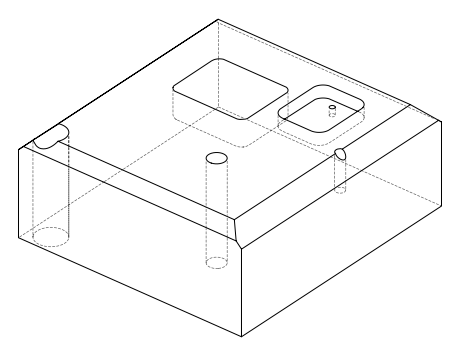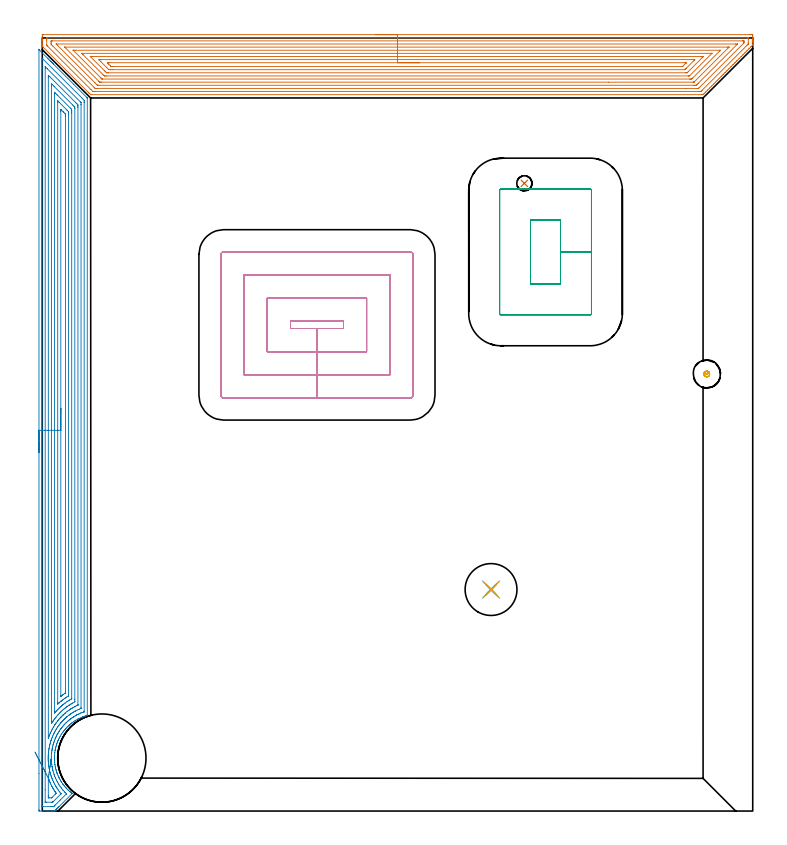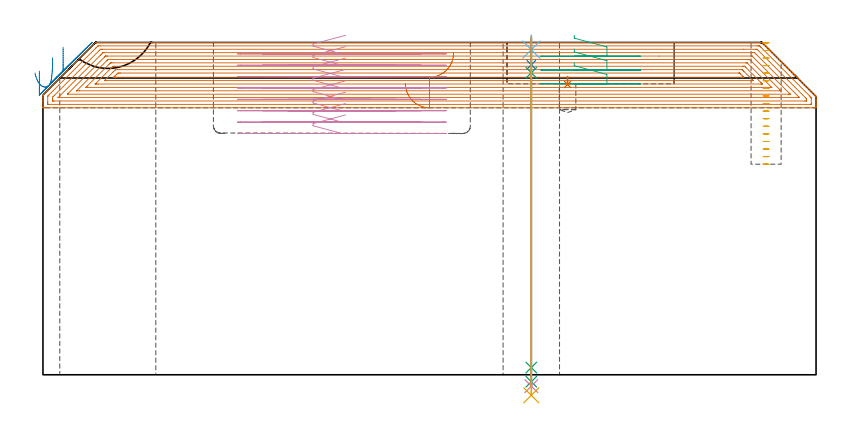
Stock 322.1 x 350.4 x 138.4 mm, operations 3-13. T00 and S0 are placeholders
(PLAN: 15 operations, 10 tool changes, 99.2 min)
(1 AREA_MILL | FG_CHAMFER_SURFACE | UGT0205_001 | 21.65 min | 88130 mm3)
(2 AREA_MILL_1 | FG_CHAMFER_SURFACE_1 | UGT0205_001 | 13.71 min | 33115 mm3)
(3 AREA_MILL_2 | FG_CHAMFER_SURFACE_2 | UGT0205_001 | 24.72 min | 114548 mm3)
(4 AREA_MILL_3 | FG_CHAMFER_SURFACE_3 | UGT0205_001 | 20.57 min | 77548 mm3)
(5 MILL_RECTANGULAR_POCKET | POCKET_RECTANGULAR_STRAIGHT | UGT0201_006 | Follow Part, ap 7, ae 75% | 2.19 min | 98609 mm3)
(6 MILL_RECTANGULAR_POCKET_1 | POCKET_RECTANGULAR_STRAIGHT_1 | UGT0201_095 | Follow Part, ap 5, ae 75% | 13.03 min | 345009 mm3)
(7 MILL_BLIND_HOLE_FROM_SOLID_MATERIAL | STEP1POCKET | NXT0201_010 | Spiral | 0.81 min | 5926 mm3)
(8 SPOT_DRILL | STEP1HOLE | NXT0321_9005460120000 | 0.05 min | 191 mm3)
(9 SPOT_DRILL_1 | STEP1POCKET_1 | NXT0321_9005460120000 | 0.03 min | 7 mm3)
(10 DRILL_BLIND_HOLE_INTO_CENTER | STEP1HOLE | NXT0301_033 | 0.05 min | 187 mm3)
(11 GUN_DRILL_THROUGH_HOLE | STEP1HOLE | UGT0307_002 | 0.62 min | 3643 mm3)
(12 SPADE_DRILL_TO_ENLARGE_THROUGH_HOLE | STEP1HOLE | UGT0306_005 | 0.58 min | 18802 mm3)
(13 DRILL_TO_ENLARGE_THROUGH_HOLE | STEP1HOLE | UGT0301_056 | 0.6 min | 37179 mm3)
(14 INDEXABLE_INSERT_DRILL_THROUGH_HOLE_FROM_SOLID | STEP1HOLE_1 | NXT0302_035 | 0.57 min | 170441 mm3)
(15 DRILL_BLIND_HOLE_INTO_CENTER_1 | STEP1POCKET_1 | NXT0301_040 | 0.06 min | 427 mm3)
(TOOL UGT0205_001 | Chamfer Mill 20 x 3 x 45 deg. | D20 FL50 Z2)
(TOOL UGT0201_006 | End Mill 28 mm | D28 FL25 Z2)
(TOOL UGT0201_095 | End mill 20 mm | D20 R3 FL38 Z4)
(TOOL NXT0201_010 | ENDMILL 10mm [2P460-1000-NA 1630] | D10 FL30 Z6)
(TOOL NXT0321_9005460120000 | NC Spot Drill, 142deg, 12mm, Carbide, Uncoated | D12 PA142 FL30 Z2)
(TOOL NXT0301_033 | Carbide Drill 6.2mm [860.1-0620-031A1-MM 2214] | D6.2 PA140 FL53 Z2)
(TOOL UGT0307_002 | Gun Drill 6 mm | D6 PA130 FL24 Z1)
(TOOL UGT0306_005 | Spade Drill 14.5mm | D14.5 PA132 FL10 Z2)
(TOOL UGT0301_056 | Twist Drill 23.5 mm | D23.5 PA118 FL155 Z2)
(TOOL NXT0302_035 | Index. Insert Drill 40mm [880-D4000L40-05] | D40 PA176 FL200 Z2)
(TOOL NXT0301_040 | Carbide Drill 6.9mm [860.1-0690-035A1-MM 2214] | D6.9 PA140 FL53 Z2)
(OP 3 AREA_MILL_2)
G17 G21 G94 G90
T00 M6
G54
G17 G0 G90 X151. Y351.9 S1061 M3
G43 Z148.4 H0
Z121.2
G94 G1 X151.038 Z120.328 F250.
X151.152 Z119.463
X151.341 Z118.612
X151.603 Z117.78
X151.937 Z116.974
X152.34 Z116.2
X152.809 Z115.464
X153.34 Z114.772
X153.929 Z114.129
X154.572 Z113.54
X155.264 Z113.008
X156. Z112.54
X156.774 Z112.137
X157.58 Z111.803
X158.412 Z111.541
X159.264 Z111.352
X160.128 Z111.238
X161. Z111.2
X320.749
X321.38 Y351.897 Z111.203
X321.993 Y351.891 Z111.205
X321.996 Y351.884 Z111.212
X322. Y351.268 Z111.827
Y350.994 Z112.101
Y350.374 Z112.721
Y349.826 Z113.271
Y349.479 Z113.617
Y348.931 Z114.165
Y348.585 Z114.51
Y347.279 Z115.819
X321.998 Y347.244 Z115.855
X321.995 Y347.206 Z115.891
X321.976 Y347.178 Z115.919
X321.84 Y347.039 Z116.06
X321.351 Y346.551 Z116.549
X321.151 Y346.349 Z116.747
X320.454 Y345.654 Z117.446
X320.257 Y345.455 Z117.642
X319.557 Y344.757 Z118.343
X319.362 Y344.56 Z118.536
X318.66 Y343.86 Z119.24
X318.468 Y343.666 Z119.43
X317.763 Y342.963 Z120.137
X317.573 Y342.772 Z120.325
X316.866 Y342.066 Z121.034
X316.679 Y341.877 Z121.219
X315.969 Y341.169 Z121.931
X315.785 Y340.983 Z122.113
X315.072 Y340.272 Z122.828
X314.89 Y340.089 Z123.008
X314.828 Y340.027 Z123.071
X314.175 Y339.375 Z123.725
X313.996 Y339.194 Z123.902
X313.934 Y339.133 Z123.964
X313.278 Y338.478 Z124.622
X313.102 Y338.3 Z124.797
X313.041 Y338.24 Z124.858
X312.381 Y337.581 Z125.519
X312.207 Y337.406 Z125.691
X312.147 Y337.346 Z125.751
X311.484 Y336.684 Z126.416
X311.313 Y336.511 Z126.585
X311.254 Y336.453 Z126.645
X310.587 Y335.787 Z127.312
X310.419 Y335.617 Z127.48
X310.36 Y335.559 Z127.538
X309.691 Y334.89 Z128.209
X309.524 Y334.723 Z128.374
X309.467 Y334.666 Z128.432
X308.794 Y333.994 Z129.106
X308.63 Y333.828 Z129.268
X308.574 Y333.773 Z129.325
X307.897 Y333.097 Z130.003
X307.735 Y332.934 Z130.163
X307.68 Y332.879 Z130.219
X307. Y332.2 Z130.9
X306.841 Y332.04 Z131.057
X306.787 Y331.986 Z131.112
X306.103 Y331.303 Z131.797
X305.947 Y331.145 Z131.952
X305.893 Y331.092 Z132.006
X305.206 Y330.406 Z132.694
X305.052 Y330.251 Z132.846
X305. Y330.199 Z132.899
X304.309 Y329.509 Z133.591
X304.158 Y329.357 Z133.74
X304.106 Y329.305 Z133.793
X303.412 Y328.612 Z134.488
X303.264 Y328.462 Z134.635
X303.213 Y328.412 Z134.686
X302.515 Y327.715 Z135.385
X302.369 Y327.568 Z135.529
X302.319 Y327.518 Z135.58
X301.618 Y326.818 Z136.282
X301.475 Y326.674 Z136.423
X301.426 Y326.625 Z136.473
X300.721 Y325.921 Z137.179
X300.581 Y325.779 Z137.318
X300.532 Y325.731 Z137.367
X299.937 Y325.136 Z137.963
X299.55 Y324.752 Z138.347
X299.501 Y324.707 Z138.392
X299.043 Y324.7 Z138.4
X22.063
X21.905 Y324.704 Z138.39
X21.811 Y324.788 Z138.31
X21.17 Y325.429 Z137.669
X0.322 Y346.277 Z116.821
X0.249 Y346.349 Z116.747
X0.037 Y346.564 Z116.536
X0.024 Y346.577 Z116.523
X0.001 Y346.61 Z116.488
X0. Y346.796 Z116.302
Y346.869 Z116.23
Y347.691 Z115.404
Y348.932 Z114.165
Y349.479 Z113.615
X0.001 Y351.268 Z111.828
X0.004 Y351.884 Z111.212
X0.007 Y351.891 Z111.205
X0.62 Y351.9 Z111.2
X161.
Y350.486 Z112.614
X319.593
X319.705 Y350.485 Z112.615
X319.929 Y350.481 Z112.619
X319.985 Y350.479 Z112.621
X319.99 Y350.466 Z112.634
X319.995 Y350.432 Z112.668
X319.998 Y350.374 Z112.726
X320. Y349.967 Z113.133
X319.998 Y348.18 Z114.92
X319.99 Y347.691 Z115.409
X319.982 Y347.643 Z115.457
X319.947 Y347.603 Z115.497
X319.89 Y347.542 Z115.558
X319.37 Y347.02 Z116.08
X299.043 Y326.693 Z136.407
X298.809 Y326.46 Z136.64
X298.57 Y326.226 Z136.874
X298.484 Y326.146 Z136.954
X298.444 Y326.121 Z136.979
X298.373 Y326.118 Z136.982
X298.26 Y326.115 Z136.985
X298.15
X297.368 Y326.114 Z136.986
X23.851 Y326.115 Z136.985
X23.064 Y326.119 Z136.981
X22.957 Y326.121 Z136.979
X22.835 Y326.226 Z136.874
X22.064 Y326.987 Z136.113
X21.929 Y327.121 Z135.979
X2.407 Y346.643 Z116.457
X2.256 Y346.796 Z116.304
X2.105 Y346.953 Z116.147
X2.01 Y347.053 Z116.047
X2.006 Y347.102 Z115.998
X2.002 Y347.202 Z115.898
X2. Y349.479 Z113.621
X2.001 Y349.885 Z113.215
X2.008 Y350.374 Z112.726
X2.01 Y350.469 Z112.631
X2.184 Y350.479 Z112.621
X2.297 Y350.484 Z112.616
X2.407 Y350.485 Z112.615
X161. Y350.486 Z112.614
Y349.072 Z114.028
X317.32 Y349.071 Z114.029
X317.806 Y349.069 Z114.031
X317.967 Y349.066 Z114.034
X317.987 Y349.065 Z114.035
X317.991 Y349.011 Z114.089
X317.996 Y348.908 Z114.192
X317.999 Y348.779 Z114.321
Y348.585 Z114.515
X317.998 Y348.393 Z114.707
X317.99 Y348.198 Z114.902
X317.982 Y348.093 Z115.007
X317.936 Y348.044 Z115.056
X317.806 Y347.906 Z115.194
X297.916 Y328.015 Z135.085
X297.584 Y327.687 Z135.413
X297.47 Y327.578 Z135.522
X297.431 Y327.542 Z135.558
X297.376 Y327.536 Z135.564
X297.256 Y327.533 Z135.567
X296.848 Y327.53 Z135.57
X291.725 Y327.528 Z135.572
X24.744 Y327.529 Z135.571
X24.335 Y327.53 Z135.57
X24.094 Y327.533 Z135.567
X23.977 Y327.536 Z135.564
X23.851 Y327.654 Z135.446
X23.485 Y328.015 Z135.085
X4.704 Y346.796 Z116.304
X4.194 Y347.31 Z115.79
X4.011 Y347.5 Z115.6
X4.006 Y347.691 Z115.409
X4.002 Y347.883 Z115.217
X4.001 Y348.585 Z114.515
X4.002 Y348.777 Z114.323
X4.01 Y348.973 Z114.127
X4.021 Y349.065 Z114.035
X4.073 Y349.067 Z114.033
X4.194 Y349.069 Z114.031
X4.602 Y349.071 Z114.029
X161. Y349.072 Z114.028
Y347.657 Z115.443
X314.266
X315.037 Y347.651 Z115.449
X315.09 Y347.65 Z115.45
X315.065 Y347.621 Z115.479
X315.004 Y347.556 Z115.544
X314.911 Y347.461 Z115.639
X314.798 Y347.346 Z115.754
X297.256 Y329.805 Z133.295
X296.803 Y329.363 Z133.737
X296.363 Y328.95 Z134.15
X296.324 Y328.948 Z134.152
X295.469 Y328.943 Z134.157
X295.436
X25.604
X25.174 Y328.945 Z134.155
X25.067 Y328.947 Z134.153
X25.018 Y328.95 Z134.15
X24.951 Y329.009 Z134.091
X24.744 Y329.208 Z133.892
X24.145 Y329.804 Z133.296
X23.851 Y330.098 Z133.002
X6.874 Y347.075 Z116.025
X6.421 Y347.535 Z115.565
X6.318 Y347.643 Z115.457
X6.312 Y347.652 Z115.448
X6.324 Y347.653 Z115.447
X6.373 Y347.655 Z115.445
X6.473 Y347.657 Z115.443
X161.
Y346.243 Z116.857
X310.658
X311.212 Y346.242 Z116.858
X311.223 Y346.24 Z116.86
X311.228 Y346.238 Z116.862
X311.223 Y346.231 Z116.869
X310.903 Y345.902 Z117.198
X295.469 Y330.469 Z132.631
X295.39 Y330.396 Z132.704
X295.359 Y330.369 Z132.731
X295.329 Y330.364 Z132.736
X295.193 Y330.361 Z132.739
X294.916 Y330.358 Z132.742
X256.658 Y330.357 Z132.743
X26.872
X26.531 Y330.358 Z132.742
X26.19 Y330.361 Z132.739
X26.094 Y330.364 Z132.736
X26.043 Y330.367 Z132.733
X26.018 Y330.39 Z132.71
X25.911 Y330.492 Z132.608
X25.7 Y330.698 Z132.402
X25.637 Y330.761 Z132.339
X10.448 Y345.95 Z117.15
X10.283 Y346.12 Z116.98
X10.202 Y346.206 Z116.894
X10.174 Y346.237 Z116.863
X10.19 Y346.239 Z116.861
X10.261 Y346.241 Z116.859
X10.448 Y346.242 Z116.858
X161. Y346.243 Z116.857
Y344.829 Z118.271
X306.893 Y344.828 Z118.272
X307.084 Y344.827 Z118.273
X307.268 Y344.823 Z118.277
X307.359 Y344.819 Z118.281
X307.318 Y344.774 Z118.326
X307.174 Y344.623 Z118.477
X307.084 Y344.532 Z118.568
X306.875 Y344.323 Z118.777
X294.807 Y332.255 Z130.845
X294.576 Y332.026 Z131.074
X294.355 Y331.814 Z131.286
X294.303 Y331.778 Z131.322
X294.218 Y331.776 Z131.324
X294.04 Y331.773 Z131.327
X293.682 Y331.771 Z131.329
X293.504
X27.246
X27.157 Y331.773 Z131.327
X27.113 Y331.775 Z131.325
X27.095 Y331.778 Z131.322
X27.047 Y331.812 Z131.288
X26.703 Y332.148 Z130.952
X26.531 Y332.317 Z130.783
X14.022 Y344.826 Z118.274
Y344.827 Z118.273
X15.094 Y344.829 Z118.271
X161.
Y343.415 Z119.685
X303.315 Y343.414 Z119.686
X303.375
X303.51 Y343.411 Z119.689
Y343.408 Z119.692
X293.483 Y333.381 Z129.719
X293.34 Y333.245 Z129.855
X293.289 Y333.198 Z129.902
X293.179 Y333.192 Z129.908
X292.982 Y333.187 Z129.913
X292.789 Y333.186 Z129.914
X29.211 Y333.185 Z129.915
X28.512 Y333.186 Z129.914
X28.318 Y333.189 Z129.911
X28.127 Y333.192 Z129.908
X27.928 Y333.381 Z129.719
X27.424 Y333.874 Z129.226
X18.49 Y342.808 Z120.292
X18.081 Y343.219 Z119.881
X17.946 Y343.359 Z119.741
X17.907 Y343.401 Z119.699
X17.969 Y343.408 Z119.692
X18.098 Y343.412 Z119.688
X18.295 Y343.414 Z119.686
X161. Y343.415 Z119.685
Y342.001 Z121.099
X299.043 Y342. Z121.1
X299.368 Y341.999 Z121.101
X299.529 Y341.996 Z121.104
X299.628 Y341.994 Z121.106
X299.562 Y341.918 Z121.182
X299.508 Y341.859 Z121.241
X299.084 Y341.43 Z121.67
X292.789 Y335.135 Z127.965
X292.357 Y334.708 Z128.392
X292.287 Y334.643 Z128.457
X292.246 Y334.607 Z128.493
X292.18 Y334.605 Z128.495
X291.895 Y334.602 Z128.498
X291.571 Y334.6 Z128.5
X30.105
X29.779 Y334.602 Z128.498
X29.211 Y334.607 Z128.493
X29.138 Y334.621 Z128.479
X29.058 Y334.696 Z128.404
X28.897 Y334.854 Z128.246
X28.577 Y335.17 Z127.93
X28.318 Y335.429 Z127.671
X21.892 Y341.856 Z121.244
X21.808 Y341.944 Z121.156
X21.77 Y341.988 Z121.112
X21.766 Y341.995 Z121.105
X21.771 Y341.996 Z121.104
X22.064 Y341.999 Z121.101
X22.388 Y342. Z121.1
X22.957 Y342.001 Z121.099
X161.
Y340.586 Z122.514
X295.469
X295.519 Y340.585 Z122.515
X295.62 Y340.582 Z122.518
X295.767 Y340.575 Z122.525
X295.733 Y340.536 Z122.564
X295.603 Y340.402 Z122.698
X295.469 Y340.265 Z122.835
X291.895 Y336.691 Z126.409
X291.579 Y336.38 Z126.72
X291.256 Y336.064 Z127.036
X291.199 Y336.021 Z127.079
X291.102 Y336.016 Z127.084
X291.051 Y336.014 Z127.086
X31.942
X31.047 Y336.016 Z127.084
X30.998 Y336.017 Z127.083
X30.144 Y336.064 Z127.036
X30.105 Y336.097 Z127.003
X29.238 Y336.959 Z126.141
X26.554 Y339.642 Z123.458
X25.662 Y340.536 Z122.564
X25.637 Y340.563 Z122.537
X25.636 Y340.581 Z122.519
X26.531 Y340.586 Z122.514
X161.
Y339.172 Z123.928
X291.002
X291.472 Y339.17 Z123.93
X291.865 Y339.166 Z123.934
X291.895 Y339.165 Z123.935
X291.896 Y339.152 Z123.948
X291.895 Y339.144 Z123.956
X291.698 Y338.944 Z124.156
X291.502 Y338.747 Z124.353
X290.607 Y337.853 Z125.247
X290.357 Y337.603 Z125.497
X290.273 Y337.521 Z125.579
X290.203 Y337.456 Z125.644
X290.181 Y337.439 Z125.661
X290.159 Y337.435 Z125.665
X290.108 Y337.432 Z125.668
X289.639 Y337.429 Z125.671
X32.316
X31.892 Y337.431 Z125.669
X31.416 Y337.435 Z125.665
X31.209 Y337.449 Z125.651
X30.998 Y337.65 Z125.45
X30.794 Y337.853 Z125.247
X30.105 Y338.541 Z124.559
X29.9 Y338.747 Z124.353
X29.696 Y338.956 Z124.144
X29.562 Y339.096 Z124.004
X29.504 Y339.166 Z123.934
X29.54 Y339.168 Z123.932
X29.682 Y339.17 Z123.93
X30.105 Y339.172 Z123.928
X30.574
X161.
X161.872 Z123.966
X162.737 Z124.08
X163.588 Z124.269
X164.42 Z124.531
X165.226 Z124.865
X166. Z125.268
X166.736 Z125.736
X167.428 Z126.267
X168.071 Z126.857
X168.66 Z127.5
X169.192 Z128.192
X169.66 Z128.928
X170.063 Z129.702
X170.397 Z130.508
X170.659 Z131.34
X170.848 Z132.191
X170.962 Z133.056
X171. Z133.928
G0 Z148.4
M5
M2
(OP 4 AREA_MILL_3)
G17 G21 G94 G90
T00 M6
G54
G17 G0 G90 X-1.5 Y162.55 S1061 M3
G43 Z148.4 H0
Z126.5
G94 G1 Y162.588 Z125.628 F250.
Y162.702 Z124.763
Y162.891 Z123.912
Y163.153 Z123.08
Y163.487 Z122.274
Y163.89 Z121.5
Y164.358 Z120.764
Y164.89 Z120.072
Y165.479 Z119.429
Y166.122 Z118.84
Y166.814 Z118.308
Y167.55 Z117.84
Y168.324 Z117.437
Y169.13 Z117.103
Y169.962 Z116.841
Y170.814 Z116.652
Y171.678 Z116.538
Y172.55 Z116.5
X-1.499 Y345.08 Z116.499
X-1.495 Y345.083 Z116.504
X-1.482 Y345.08 Z116.516
X-1.425 Y345.026 Z116.573
X-1.373 Y344.973 Z116.626
X2.513 Y341.087 Z120.513
X2.862 Y340.74 Z120.858
X3.35 Y340.25 Z121.35
X3.582 Y340.019 Z121.58
X3.74 Y339.862 Z121.735
X3.893 Y339.708 Z121.891
X4.029 Y339.572 Z122.027
X4.179 Y339.423 Z122.175
X4.325 Y339.276 Z122.323
X4.476 Y339.126 Z122.473
X4.619 Y338.983 Z122.614
X4.757 Y338.844 Z122.755
X4.922 Y338.679 Z122.92
X5.058 Y338.544 Z123.054
X5.189 Y338.412 Z123.187
X14.281 Y329.319 Z132.28
X20.106 Y323.495 Z138.104
X20.288 Y323.311 Z138.286
X20.404 Y323.188 Z138.395
X20.4 Y323.052 Z138.4
Y43.484
X20.404 Y43.352 Z138.395
X20.399 Y43.347 Z138.39
X20.377 Y43.332 Z138.368
X20.212 Y43.282 Z138.207
X19.991 Y43.215 Z137.984
X19.61 Y43.1 Z137.609
X19.421 Y43.043 Z137.421
X19.113 Y42.938 Z137.11
X18.53 Y42.741 Z136.529
X18.321 Y42.665 Z136.321
X18.153 Y42.594 Z136.152
X17.795 Y42.444 Z135.791
X17.638 Y42.379 Z135.637
X16.748 Y41.975 Z134.744
X16.477 Y41.843 Z134.473
X16.331 Y41.772 Z134.329
X16.279 Y41.744 Z134.279
X16.2 Y41.701 Z134.2
X16.038 Y41.612 Z134.034
X15.929 Y41.553 Z133.928
X15.855 Y41.513 Z133.853
X14.963 Y40.995 Z132.962
X14.774 Y40.879 Z132.773
X14.071 Y40.403 Z132.071
X13.487 Y39.987 Z131.487
X13.337 Y39.87 Z131.337
X13.179 Y39.748 Z131.179
X12.839 Y39.468 Z130.837
X12.382 Y39.094 Z130.381
X12.342 Y39.059 Z130.342
X12.288 Y39.012 Z130.287
X12.085 Y38.822 Z130.083
X11.748 Y38.507 Z129.747
X11.5 Y38.273 Z129.495
X11.398 Y38.178 Z129.394
X10.886 Y37.639 Z128.885
X10.621 Y37.358 Z128.618
X10.575 Y37.309 Z128.572
X10.506 Y37.231 Z128.503
X10.328 Y37.02 Z128.328
X9.826 Y36.416 Z127.825
X9.612 Y36.143 Z127.612
X9.382 Y35.826 Z127.381
X9.161 Y35.523 Z127.16
X8.722 Y34.878 Z126.72
X8.565 Y34.631 Z126.563
X8.037 Y33.738 Z126.036
X7.83 Y33.359 Z125.828
X7.57 Y32.845 Z125.57
X7.329 Y32.323 Z125.325
X7.156 Y31.953 Z125.154
X7.152 Y31.945 Z125.151
X6.938 Y31.44 Z124.937
X6.795 Y31.06 Z124.792
X6.615 Y30.537 Z124.609
X6.551 Y30.357 Z124.549
X6.522 Y30.274 Z124.52
X6.486 Y30.167 Z124.481
X6.464 Y30.09 Z124.457
X6.376 Y29.795 Z124.369
X6.331 Y29.643 Z124.324
X6.219 Y29.275 Z124.216
X6.047 Y28.628 Z124.044
X5.991 Y28.382 Z123.988
X5.929 Y28.066 Z123.928
X5.893 Y27.857 Z123.883
X5.827 Y27.525 Z123.822
X5.82 Y27.489 Z123.815
X5.68 Y26.596 Z123.678
X5.586 Y25.704 Z123.577
X5.527 Y24.811 Z123.516
X5.524 Y24.731 Z123.512
X5.509 Y24.365 Z123.504
Y24.326 Z123.503
X5.507 Y23.949 Z123.496
X5.506 Y23.88 Z123.5
X5.507 Y23.848 Z123.501
X5.506 Y23.845
X5.507 Y23.838 Z123.5
X5.509 Y23.65 Z123.506
X5.512 Y23.472 Z123.508
X5.533 Y23.026 Z123.525
X5.54 Y22.945 Z123.53
X5.594 Y22.158 Z123.592
X5.596 Y22.133 Z123.594
X5.606 Y22.051 Z123.603
X5.702 Y21.24 Z123.701
X5.713 Y21.173 Z123.712
X5.847 Y20.348 Z123.844
X5.936 Y19.903 Z123.935
X5.955 Y19.819 Z123.95
X5.982 Y19.68 Z123.98
X6.028 Y19.455 Z124.025
X6.048 Y19.372 Z124.043
X6.222 Y18.719 Z124.221
X6.264 Y18.562 Z124.263
X6.54 Y17.67 Z124.538
X6.654 Y17.346 Z124.653
X6.728 Y17.139 Z124.724
X6.781 Y16.985 Z124.781
X6.815 Y16.889 Z124.814
X6.855 Y16.777 Z124.852
X6.889 Y16.692 Z124.884
X6.939 Y16.56 Z124.936
X7.23 Y15.884 Z125.229
X7.481 Y15.353 Z125.477
X7.649 Y14.992 Z125.649
X7.692 Y14.908 Z125.692
X7.83 Y14.641 Z125.828
X8.129 Y14.099 Z126.127
X8.317 Y13.783 Z126.312
X8.394 Y13.651 Z126.389
X8.665 Y13.206 Z126.665
X8.721 Y13.121 Z126.721
X9.277 Y12.314 Z127.274
X9.342 Y12.227 Z127.337
X9.45 Y12.081 Z127.445
X9.614 Y11.858 Z127.611
X9.956 Y11.421 Z127.955
X10.228 Y11.093 Z128.227
X10.504 Y10.769 Z128.504
X10.722 Y10.528 Z128.722
X10.805 Y10.44 Z128.804
X11.057 Y10.173 Z129.056
X11.396 Y9.823 Z129.395
X11.588 Y9.635 Z129.587
X11.936 Y9.309 Z129.935
X12.288 Y8.989 Z130.287
X12.574 Y8.743 Z130.571
X12.68 Y8.654 Z130.68
X12.875 Y8.493 Z130.874
X13.007 Y8.387 Z131.007
X13.18 Y8.249 Z131.179
X13.548 Y7.964 Z131.548
X13.546 Y7.96 Z131.546
X13.511 Y7.913 Z131.511
X13.45 Y7.85 Z131.45
X7.693 Y2.091 Z125.689
X7.556 Y1.955 Z125.554
X7.394 Y1.793 Z125.391
X7.254 Y1.652 Z125.25
X7.11 Y1.509 Z125.107
X6.961 Y1.36 Z124.959
X6.815 Y1.213 Z124.81
X6.663 Y1.062 Z124.661
X6.529 Y0.928 Z124.527
X6.376 Y0.773 Z124.371
X6.216 Y0.615 Z124.214
X6.097 Y0.496 Z124.095
X5.936 Y0.334 Z123.931
X5.769 Y0.169 Z123.767
X5.608 Y0.01 Z123.606
X5.551 Y0. Z123.55
X4.844 Z122.843
X4.179 Z122.175
X2.969 Z120.966
X2.423 Z120.417
X-1.087 Z116.91
X-1.492 Y0.01 Z116.505
X-1.496 Y0.204 Z116.502
X-1.499 Y0.615 Z116.501
X-1.5 Y17.111 Z116.5
Y172.55
X-0.086 Z117.914
X-0.085 Y340.783 Z117.915
X-0.084 Y340.912 Z117.916
X-0.081 Y341.162 Z117.919
X-0.079 Y341.209 Z117.921
X-0.05 Y341.188 Z117.95
X-0.004 Y341.146 Z117.996
X0.237 Y340.912 Z118.237
X18.101 Y323.049 Z136.101
X18.234 Y322.914 Z136.234
X18.979 Y322.155 Z136.979
X18.985 Y321.392 Z136.985
Y321.262
Y45.274
X18.984 Y45.083 Z136.984
X18.981 Y44.988 Z136.981
X18.979 Y44.969 Z136.979
X18.967 Y44.955 Z136.967
X18.913 Y44.934 Z136.913
X18.659 Y44.842 Z136.659
X18.234 Y44.691 Z136.234
X18.011 Y44.608 Z136.011
X17.437 Y44.381 Z135.437
X17.379 Y44.357 Z135.379
X17.356 Y44.346 Z135.356
X16.77 Y44.083 Z134.77
X16.477 Y43.947 Z134.477
X16.17 Y43.8 Z134.17
X15.599 Y43.516 Z133.599
X15.58 Y43.507 Z133.58
X15.545 Y43.487 Z133.545
X15.018 Y43.185 Z133.018
X14.721 Y43.012 Z132.721
X14.462 Y42.857 Z132.462
X14.034 Y42.594 Z132.034
X13.918 Y42.517 Z131.918
X13.842 Y42.465 Z131.842
X13.396 Y42.155 Z131.396
X12.964 Y41.851 Z130.964
X12.877 Y41.789 Z130.877
X12.76 Y41.701 Z130.76
X12.382 Y41.4 Z130.382
X12.085 Y41.161 Z130.085
X11.893 Y41.003 Z129.893
X11.659 Y40.808 Z129.659
X11.419 Y40.592 Z129.419
X11.207 Y40.397 Z129.207
X10.96 Y40.166 Z128.96
X10.694 Y39.915 Z128.694
X10.51 Y39.73 Z128.51
X10.328 Y39.544 Z128.328
X10.076 Y39.278 Z128.076
X9.835 Y39.022 Z127.835
X9.652 Y38.816 Z127.652
X9.45 Y38.584 Z127.45
X9.243 Y38.339 Z127.243
X9.07 Y38.128 Z127.07
X8.847 Y37.848 Z126.847
X8.572 Y37.495 Z126.572
X8.461 Y37.347 Z126.461
X8.38 Y37.235 Z126.38
X8.094 Y36.828 Z126.094
X7.755 Y36.342 Z125.755
X7.739 Y36.319 Z125.739
X7.693 Y36.247 Z125.693
X7.392 Y35.755 Z125.392
X7.207 Y35.449 Z125.207
X7.061 Y35.198 Z125.061
X6.815 Y34.77 Z124.815
X6.739 Y34.632 Z124.739
X6.699 Y34.556 Z124.699
X6.444 Y34.04 Z124.444
X6.261 Y33.663 Z124.261
X6.156 Y33.439 Z124.156
X5.936 Y32.962 Z123.936
X5.878 Y32.828 Z123.878
X5.854 Y32.769 Z123.854
X5.626 Y32.192 Z123.626
X5.509 Y31.876 Z123.509
X5.389 Y31.54 Z123.389
X5.195 Y30.983 Z123.195
X5.175 Y30.923 Z123.175
X5.161 Y30.878 Z123.161
X5.058 Y30.533 Z123.058
X4.958 Y30.192 Z122.958
X4.929 Y30.09 Z122.929
X4.771 Y29.489 Z122.771
X4.697 Y29.197 Z122.697
X4.605 Y28.764 Z122.605
X4.51 Y28.304 Z122.51
X4.481 Y28.15 Z122.481
X4.458 Y28.02 Z122.458
X4.361 Y27.41 Z122.361
X4.337 Y27.25 Z122.337
X4.24 Y26.517 Z122.24
X4.234 Y26.462 Z122.234
X4.179 Y25.964 Z122.179
X4.157 Y25.647 Z122.157
X4.156 Y25.624 Z122.156
X4.108 Y24.804 Z122.108
X4.105 Y24.731 Z122.105
X4.091 Y23.927 Z122.091
X4.092 Y23.838 Z122.092
X4.115 Y23.01 Z122.115
X4.118 Y22.945 Z122.118
X4.179 Y22.043 Z122.179
X4.268 Y21.248 Z122.268
X4.278 Y21.158 Z122.278
X4.294 Y21.042 Z122.294
X4.412 Y20.265 Z122.412
X4.433 Y20.136 Z122.433
X4.54 Y19.555 Z122.54
X4.576 Y19.372 Z122.576
X4.684 Y18.859 Z122.684
X4.778 Y18.479 Z122.778
X4.838 Y18.255 Z122.838
X5.025 Y17.586 Z123.025
X5.058 Y17.473 Z123.058
X5.311 Y16.692 Z123.311
X5.445 Y16.299 Z123.445
X5.628 Y15.799 Z123.628
X5.936 Y15.044 Z123.936
X5.977 Y14.948 Z123.977
X5.995 Y14.906 Z123.995
X6.044 Y14.797 Z124.044
X6.419 Y14.013 Z124.419
X6.815 Y13.232 Z124.815
X6.862 Y13.144 Z124.862
X6.875 Y13.12 Z124.875
X6.953 Y12.979 Z124.953
X7.402 Y12.227 Z125.402
X7.693 Y11.761 Z125.693
X7.986 Y11.333 Z125.986
X8.603 Y10.456 Z126.603
X8.615 Y10.44 Z126.615
X8.773 Y10.235 Z126.773
X9.336 Y9.547 Z127.336
X9.45 Y9.415 Z127.45
X10.139 Y8.654 Z128.139
X10.328 Y8.455 Z128.328
X10.932 Y7.846 Z128.932
X10.953 Y7.822 Z128.953
X10.955 Y7.817 Z128.955
X10.95 Y7.808 Z128.95
X10.909 Y7.761 Z128.909
X8.132 Y4.982 Z126.132
X5.936 Y2.786 Z123.936
X5.552 Y2.402 Z123.552
X5.301 Y2.154 Z123.301
X5.219 Y2.075 Z123.219
X5.153 Y2.015 Z123.153
X5.058 Y2.01 Z123.058
X4.573 Y2.002 Z122.573
X4.179 Y2.001 Z122.179
X3.696 Y2. Z121.696
X0.182 Z118.182
X-0.008 Y2.001 Z117.992
X-0.04 Y2.002 Z117.96
X-0.072 Y2.006 Z117.928
X-0.079 Y2.01 Z117.921
X-0.082 Y2.016 Z117.918
X-0.084 Y2.043 Z117.916
X-0.086 Y2.273 Z117.914
Y2.402
Y172.55
X1.328 Z119.328
X1.329 Y336.665 Z119.329
X1.333 Y337.339 Z119.333
X1.334 Y337.346 Z119.334
X1.354 Y337.339 Z119.354
X1.544 Y337.154 Z119.544
X2.255 Y336.446 Z120.255
X17.356 Y321.345 Z135.356
X17.437 Y321.262 Z135.437
X17.519 Y321.172 Z135.519
X17.565 Y321.12 Z135.565
X17.567 Y321.097 Z135.567
X17.569 Y321.045 Z135.569
X17.571 Y320.369 Z135.571
Y320.15
Y46.841
X17.569 Y46.622 Z135.569
X17.567 Y46.559 Z135.567
X17.564 Y46.527 Z135.564
X17.555 Y46.521 Z135.555
X17.496 Y46.492 Z135.496
X16.735 Y46.167 Z134.735
X16.275 Y45.961 Z134.275
X15.599 Y45.634 Z133.599
X15.361 Y45.516 Z133.361
X14.896 Y45.274 Z132.896
X14.783 Y45.21 Z132.783
X14.721 Y45.174 Z132.721
X14.224 Y44.885 Z132.224
X13.842 Y44.658 Z131.842
X13.672 Y44.554 Z131.672
X13.398 Y44.381 Z131.398
X13.137 Y44.204 Z131.137
X12.964 Y44.084 Z130.964
X12.617 Y43.84 Z130.617
X12.121 Y43.487 Z130.121
X12.1 Y43.472 Z130.1
X11.207 Y42.753 Z129.207
X11.12 Y42.682 Z129.12
X11.016 Y42.594 Z129.016
X10.651 Y42.267 Z128.651
X10.328 Y41.973 Z128.328
X10.189 Y41.843 Z128.189
X10.038 Y41.701 Z128.038
X9.74 Y41.406 Z127.74
X9.45 Y41.109 Z127.45
X9.163 Y40.808 Z127.163
X8.878 Y40.496 Z126.878
X8.572 Y40.152 Z126.572
X8.463 Y40.025 Z126.463
X8.371 Y39.915 Z126.371
X8.065 Y39.537 Z126.065
X7.693 Y39.075 Z125.693
X7.522 Y38.848 Z125.522
X7.011 Y38.128 Z125.011
X6.93 Y38.011 Z124.93
X6.815 Y37.84 Z124.815
X6.579 Y37.475 Z124.579
X6.427 Y37.235 Z124.427
X6.24 Y36.927 Z124.24
X5.936 Y36.418 Z123.936
X5.909 Y36.37 Z123.909
X5.893 Y36.342 Z123.893
X5.595 Y35.796 Z123.595
X5.415 Y35.449 Z123.415
X5.295 Y35.208 Z123.295
X5.058 Y34.721 Z123.058
X5.006 Y34.609 Z123.006
X4.981 Y34.556 Z122.981
X4.731 Y33.995 Z122.731
X4.591 Y33.663 Z122.591
X4.471 Y33.366 Z122.471
X4.238 Y32.769 Z122.238
X4.222 Y32.726 Z122.222
X4.179 Y32.606 Z122.179
X3.995 Y32.064 Z121.995
X3.934 Y31.876 Z121.934
X3.783 Y31.387 Z121.783
X3.662 Y30.983 Z121.662
X3.582 Y30.698 Z121.582
X3.416 Y30.09 Z121.416
X3.393 Y29.997 Z121.393
X3.301 Y29.609 Z121.301
X3.23 Y29.269 Z121.23
X3.216 Y29.197 Z121.216
X3.091 Y28.518 Z121.091
X3.054 Y28.304 Z121.054
X2.969 Y27.748 Z120.969
X2.921 Y27.41 Z120.921
X2.865 Y26.961 Z120.865
X2.815 Y26.517 Z120.815
X2.779 Y26.155 Z120.779
X2.741 Y25.624 Z120.741
X2.722 Y25.319 Z120.722
X2.695 Y24.731 Z120.695
X2.688 Y24.461 Z120.688
X2.681 Y23.838 Z120.681
X2.686 Y23.57 Z120.686
X2.706 Y22.945 Z120.706
X2.722 Y22.64 Z120.722
X2.764 Y22.051 Z120.764
X2.796 Y21.672 Z120.796
X2.851 Y21.158 Z120.851
X2.909 Y20.663 Z120.909
X2.968 Y20.265 Z120.968
X3.07 Y19.607 Z121.07
X3.112 Y19.372 Z121.112
X3.278 Y18.503 Z121.278
X3.282 Y18.479 Z121.282
X3.301 Y18.389 Z121.301
X3.507 Y17.586 Z121.507
X3.584 Y17.298 Z121.584
X3.762 Y16.692 Z121.762
X3.972 Y16.01 Z121.972
X4.043 Y15.799 Z122.043
X4.179 Y15.403 Z122.179
X4.363 Y14.906 Z122.363
X4.481 Y14.599 Z122.481
X4.732 Y14.013 Z122.732
X5.058 Y13.281 Z123.058
X5.109 Y13.171 Z123.109
X5.133 Y13.12 Z123.133
X5.204 Y12.972 Z123.204
X5.59 Y12.227 Z123.59
X5.936 Y11.589 Z123.936
X6.082 Y11.333 Z124.082
X6.295 Y10.969 Z124.295
X6.632 Y10.44 Z124.632
X6.815 Y10.166 Z124.815
X7.25 Y9.547 Z125.25
X7.693 Y8.935 Z125.693
X7.907 Y8.654 Z125.907
X8.54 Y7.863 Z126.54
X8.537 Y7.848 Z126.537
X8.514 Y7.82 Z126.514
X8.46 Y7.761 Z126.46
X4.974 Y4.274 Z122.974
X4.887 Y4.188 Z122.887
X4.742 Y4.053 Z122.742
X4.671 Y4.01 Z122.671
X4.549 Y4.006 Z122.549
X4.364 Y4.001 Z122.364
X1.729 Y4. Z119.729
X1.544 Y4.002 Z119.544
X1.36 Y4.008 Z119.36
X1.339 Y4.01 Z119.339
X1.335 Y4.021 Z119.335
X1.332 Y4.057 Z119.332
X1.329 Y4.115 Z119.329
X1.328 Y9.662 Z119.328
Y172.55
X2.743 Z120.743
Y332.547
X2.745 Y332.873 Z120.745
X2.75 Y333.434 Z120.75
X3.301 Y332.943 Z121.301
X3.376 Y332.873 Z121.376
X4.179 Y332.072 Z122.179
X14.989 Y321.262 Z132.989
X15.599 Y320.651 Z133.599
X15.876 Y320.369 Z133.876
X16.15 Y320.08 Z134.15
X16.154 Y319.805 Z134.154
X16.156 Y319.476 Z134.156
X16.157 Y318.908 Z134.157
Y48.279
X16.155 Y48.116 Z134.155
X16.152 Y48.036 Z134.152
X16.151 Y48.021 Z134.151
X16.132 Y48.006 Z134.132
X16.035 Y47.953 Z134.035
X15.736 Y47.814 Z133.736
X15.599 Y47.749 Z133.599
X15.141 Y47.526 Z133.141
X14.721 Y47.314 Z132.721
X14.556 Y47.228 Z132.556
X14.247 Y47.06 Z132.247
X13.988 Y46.912 Z131.988
X13.842 Y46.827 Z131.842
X13.433 Y46.583 Z131.433
X12.964 Y46.297 Z130.964
X12.884 Y46.247 Z130.884
X12.76 Y46.167 Z130.76
X12.357 Y45.89 Z130.357
X12.085 Y45.701 Z130.085
X11.838 Y45.526 Z129.838
X11.488 Y45.274 Z129.488
X11.328 Y45.151 Z129.328
X11.207 Y45.056 Z129.207
X10.348 Y44.361 Z128.348
X10.328 Y44.345 Z128.328
X9.881 Y43.942 Z127.881
X9.45 Y43.551 Z127.45
X9.417 Y43.521 Z127.417
X9.382 Y43.487 Z127.382
X8.969 Y43.083 Z126.969
X8.572 Y42.682 Z126.572
X8.529 Y42.638 Z126.529
X8.488 Y42.594 Z126.488
X8.104 Y42.176 Z126.104
X7.673 Y41.701 Z125.673
X7.283 Y41.225 Z125.283
X6.942 Y40.808 Z124.942
X6.885 Y40.736 Z124.885
X6.815 Y40.645 Z124.815
X6.506 Y40.229 Z124.506
X6.276 Y39.915 Z124.276
X6.133 Y39.714 Z124.133
X5.936 Y39.433 Z123.936
X5.771 Y39.189 Z123.771
X5.661 Y39.022 Z123.661
X5.426 Y38.648 Z123.426
X5.103 Y38.128 Z123.103
X5.086 Y38.1 Z123.086
X5.058 Y38.053 Z123.058
X4.762 Y37.536 Z122.762
X4.593 Y37.235 Z122.593
X4.447 Y36.964 Z122.447
X4.179 Y36.454 Z122.179
X4.142 Y36.38 Z122.142
X4.124 Y36.342 Z122.124
X3.859 Y35.775 Z121.859
X3.708 Y35.449 Z121.708
X3.581 Y35.164 Z121.581
X3.301 Y34.518 Z121.301
X3.065 Y33.903 Z121.065
X2.974 Y33.663 Z120.974
X2.771 Y33.091 Z120.771
X2.753 Y33.047 Z120.753
X2.748 Y33.041 Z120.748
X2.747 Y33.042 Z120.747
X2.744 Y33.137 Z120.744
X2.743 Y33.232 Z120.743
Y33.337
Y172.55
X4.157 Z122.157
Y328.408
X4.158 Y329.301 Z122.158
Y329.322
X4.179 Y329.61 Z122.179
X4.498 Y329.301 Z122.498
X5.058 Y328.744 Z123.058
X5.394 Y328.408 Z123.394
X13.842 Y319.959 Z131.842
X14.323 Y319.476 Z132.323
X14.721 Y319.069 Z132.721
X14.742 Y318.583 Z132.742
X14.743 Y318.56 Z132.743
Y50.633
X14.742 Y49.74 Z132.742
X14.741 Y49.718 Z132.741
X14.721 Y49.457 Z132.721
X13.755 Y48.935 Z131.755
X13.597 Y48.846 Z131.597
X13.194 Y48.612 Z131.194
X12.964 Y48.475 Z130.964
X12.643 Y48.279 Z130.643
X12.122 Y47.953 Z130.122
X12.1 Y47.938 Z130.1
X12.085 Y47.928 Z130.085
X11.578 Y47.576 Z129.578
X11.207 Y47.317 Z129.207
X11.059 Y47.211 Z129.059
X10.852 Y47.06 Z128.852
X10.555 Y46.83 Z128.555
X10.328 Y46.651 Z128.328
X10.063 Y46.437 Z128.063
X9.731 Y46.167 Z127.731
X9.578 Y46.037 Z127.578
X9.45 Y45.926 Z127.45
X9.109 Y45.62 Z127.109
X8.728 Y45.274 Z126.728
X8.647 Y45.197 Z126.647
X8.572 Y45.126 Z126.572
X8.198 Y44.76 Z126.198
X7.817 Y44.381 Z125.817
X7.756 Y44.317 Z125.756
X7.693 Y44.251 Z125.693
X7.329 Y43.858 Z125.329
X6.989 Y43.487 Z124.989
X6.906 Y43.394 Z124.906
X6.815 Y43.288 Z124.815
X6.501 Y42.913 Z124.501
X6.237 Y42.594 Z124.237
X6.102 Y42.426 Z124.102
X5.936 Y42.217 Z123.936
X5.714 Y41.927 Z123.714
X5.545 Y41.701 Z123.545
X5.338 Y41.416 Z123.338
X5.058 Y41.024 Z123.058
X4.97 Y40.898 Z122.97
X4.908 Y40.808 Z122.908
X4.616 Y40.364 Z122.616
X4.266 Y39.827 Z122.266
X4.179 Y39.695 Z122.179
X4.159 Y39.915 Z122.159
X4.158 Y39.937 Z122.158
X4.157 Y40.808 Z122.157
Y172.55
X5.571 Z123.571
Y324.835
X5.572 Y325.205 Z123.572
X5.577 Y325.728 Z123.577
X5.578 Y325.755 Z123.578
X5.616 Y325.728 Z123.616
X5.936 Y325.413 Z123.936
X6.517 Y324.835 Z124.517
X6.815 Y324.538 Z124.815
X12.769 Y318.583 Z130.769
X12.964 Y318.385 Z130.964
X13.304 Y318.037 Z131.304
X13.322 Y317.69 Z131.322
X13.326 Y317.322 Z131.326
X13.328 Y316.796 Z131.328
X13.329 Y316.425 Z131.329
X13.328 Y51.155 Z131.328
X13.327 Y51.031 Z131.327
X13.325 Y50.932 Z131.325
X13.322 Y50.871 Z131.322
X13.3 Y50.843 Z131.3
X12.958 Y50.638 Z130.958
X12.403 Y50.309 Z130.403
X12.085 Y50.117 Z130.085
X11.855 Y49.974 Z129.855
X11.488 Y49.74 Z129.488
X11.319 Y49.625 Z129.319
X11.207 Y49.547 Z129.207
X10.28 Y48.895 Z128.28
X10.214 Y48.846 Z128.214
X9.783 Y48.508 Z127.783
X9.45 Y48.245 Z127.45
X9.29 Y48.116 Z127.29
X9.091 Y47.953 Z127.091
X8.808 Y47.713 Z126.808
X8.572 Y47.507 Z126.572
X8.337 Y47.298 Z126.337
X8.076 Y47.06 Z126.076
X7.877 Y46.874 Z125.877
X7.693 Y46.699 Z125.693
X7.426 Y46.438 Z125.426
X7.152 Y46.167 Z125.152
X6.984 Y45.995 Z124.984
X6.815 Y45.817 Z124.815
X6.554 Y45.539 Z124.554
X6.309 Y45.274 Z124.309
X6.131 Y45.075 Z124.131
X5.936 Y44.854 Z123.936
X5.718 Y44.602 Z123.718
X5.674 Y44.553 Z123.674
X5.616 Y44.492 Z123.616
X5.577 Y44.459 Z123.577
X5.575 Y44.529 Z123.575
X5.573 Y44.64 Z123.573
X5.571 Y44.752 Z123.571
Y45.274
Y172.55
X6.985 Z124.985
X6.986 Y321.262 Z124.986
X6.992 Y321.849 Z124.992
X6.995 Y321.896 Z124.995
X7.077 Y321.819 Z125.077
X7.262 Y321.639 Z125.262
X7.641 Y321.262 Z125.641
X11.207 Y317.696 Z129.207
X11.908 Y316.977 Z129.908
X11.91 Y316.796 Z129.91
X11.914 Y316.077 Z129.914
X11.915 Y315.903 Z129.915
Y52.593
X11.914 Y52.419 Z129.914
X11.91 Y52.24 Z129.91
X11.907 Y52.201 Z129.907
X11.866 Y52.171 Z129.866
X11.792 Y52.122 Z129.792
X11.068 Y51.667 Z129.068
X10.851 Y51.526 Z128.851
X10.539 Y51.312 Z128.539
X10.328 Y51.166 Z128.328
X10.019 Y50.948 Z128.019
X9.577 Y50.633 Z127.577
X9.504 Y50.578 Z127.504
X9.45 Y50.536 Z127.45
X9.009 Y50.188 Z127.009
X8.572 Y49.84 Z126.572
X8.517 Y49.796 Z126.517
X8.449 Y49.74 Z126.449
X8.037 Y49.39 Z126.037
X7.693 Y49.092 Z125.693
X7.564 Y48.977 Z125.564
X7.421 Y48.846 Z125.421
X7.248 Y48.687 Z125.248
X7.102 Y48.554 Z125.102
X6.992 Y48.46 Z124.992
X6.987 Y48.671 Z124.987
X6.986 Y48.846 Z124.986
X6.985 Y49.347 Z124.985
Y172.55
X8.399 Z126.399
X8.4 Y316.971 Z126.4
X8.401 Y317.69 Z126.401
X8.402 Y317.862 Z126.402
X8.406 Y318.022 Z126.406
X8.572 Y317.87 Z126.572
X8.761 Y317.69 Z126.761
X9.45 Y317.003 Z127.45
X9.657 Y316.796 Z127.657
X10.328 Y316.12 Z128.328
X10.435 Y316.009 Z128.435
X10.486 Y315.953 Z128.486
X10.493 Y315.903 Z128.493
X10.496 Y315.733 Z128.496
X10.5 Y315.01 Z128.5
Y314.835
Y54.031
X10.498 Y53.856 Z128.498
X10.493 Y53.512 Z128.493
X10.328 Y53.392 Z128.328
X10.282 Y53.359 Z128.282
X9.45 Y52.781 Z127.45
X9.24 Y52.632 Z127.24
X8.944 Y52.419 Z126.944
X8.731 Y52.257 Z126.731
X8.572 Y52.136 Z126.572
X8.445 Y52.042 Z126.445
X8.414 Y52.022 Z126.414
X8.407 Y52.019 Z126.407
X8.405 Y52.035 Z126.405
X8.401 Y52.127 Z126.401
X8.4 Y52.244 Z126.4
Y52.419
X8.399 Y172.55 Z126.399
Y173.422 Z126.438
Y174.286 Z126.551
Y175.138 Z126.74
Y175.97 Z127.003
Y176.776 Z127.336
Y177.55 Z127.739
Y178.286 Z128.208
Y178.978 Z128.739
Y179.621 Z129.328
Y180.21 Z129.972
Y180.742 Z130.664
Y181.21 Z131.399
Y181.613 Z132.173
Y181.947 Z132.979
Y182.209 Z133.811
Y182.398 Z134.663
Y182.512 Z135.528
Y182.55 Z136.399
G0 Z148.4
X-3.323 Y26.74
Z125.676
G1 X-3.141 Y26.386 Z124.9
X-2.928 Y25.974 Z124.161
X-2.687 Y25.506 Z123.465
X-2.419 Y24.986 Z122.818
X-2.127 Y24.418 Z122.224
X-1.811 Y23.806 Z121.688
X-1.476 Y23.155 Z121.214
X-1.123 Y22.47 Z120.806
X-0.755 Y21.755 Z120.467
X-0.375 Y21.017 Z120.199
X0.015 Y20.261 Z120.004
X0.411 Y19.493 Z119.884
X0.81 Y18.718 Z119.84
X1.209 Y17.943 Z119.872
X1.605 Y17.174 Z119.98
X1.996 Y16.416 Z120.163
X2.378 Y15.674 Z120.42
X2.748 Y14.956 Z120.748
X2.761 Y14.93 Z120.761
X2.771 Y14.906 Z120.771
X2.913 Y14.512 Z120.913
X3.014 Y14.235 Z121.014
X3.097 Y14.013 Z121.097
X3.301 Y13.493 Z121.301
X3.457 Y13.12 Z121.457
X3.578 Y12.838 Z121.578
X3.863 Y12.227 Z121.863
X4.179 Y11.564 Z122.179
X4.294 Y11.333 Z122.294
X4.418 Y11.091 Z122.418
X4.775 Y10.44 Z122.775
X4.878 Y10.258 Z122.878
X5.058 Y9.95 Z123.058
X5.304 Y9.547 Z123.304
X5.737 Y8.857 Z123.737
X5.876 Y8.654 Z123.876
X5.901 Y8.618 Z123.901
X6.267 Y8.097 Z124.267
X6.285 Y8.071 Z124.285
X6.293 Y8.056 Z124.293
X6.292 Y8.054 Z124.292
X6.253 Y8.01 Z124.253
X6.09 Y7.84 Z124.09
X6.012 Y7.761 Z124.012
X4.488 Y6.239 Z122.488
X4.363 Y6.118 Z122.363
X4.279 Y6.04 Z122.279
X4.231 Y6.01 Z122.231
X4.179 Y6.003 Z122.179
X4.153 Y6.001 Z122.153
X3.276 Y6. Z121.276
X2.875 Y6.004 Z120.875
X2.775 Y6.007 Z120.775
X2.754 Y6.01 Z120.754
X2.749 Y6.021 Z120.749
X2.746 Y6.056 Z120.746
X2.744 Y6.136 Z120.744
X2.743 Y6.542 Z120.743
Y6.868
Y14.866
X2.744 Y14.906 Z120.744
X2.746 Y14.945 Z120.746
X2.748 Y14.956 Z120.748
X2.873 Y15.803 Z120.912
X2.996 Y16.634 Z121.149
X3.115 Y17.441 Z121.459
X3.23 Y18.217 Z121.839
X3.339 Y18.959 Z122.286
X3.443 Y19.658 Z122.796
X3.539 Y20.312 Z123.367
X3.628 Y20.913 Z123.992
X3.708 Y21.458 Z124.668
X3.78 Y21.943 Z125.39
X3.842 Y22.364 Z126.152
X3.894 Y22.718 Z126.948
X3.936 Y23.001 Z127.771
X3.968 Y23.213 Z128.617
X3.988 Y23.351 Z129.478
X3.997 Y23.414 Z130.349
X3.995 Y23.401 Z131.221
X3.983 Y23.314 Z132.089
G0 Z148.4
M5
M2
(OP 5 MILL_RECTANGULAR_POCKET)
G17 G21 G94 G90
T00 M6
G54
G17 G0 G90 X221.3 Y243.393 S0 M3
G43 Z148.4 H0
Z141.4
G94 G1 Y238.9 Z140.196 F250.
X234.9 Z136.552
Y253.4 Z132.667
Y267.9 F500.
X221.3
Y238.9
X234.9
Y253.4
X248.9
Y281.3
G3 X248.3 Y281.9 R0.6
G1 X207.9
G3 X207.3 Y281.3 R0.6
G1 Y225.5
G3 X207.9 Y224.9 R0.6
G1 X248.3
G3 X248.9 Y225.5 R0.6
G1 Y253.4
Y254.4
G0 X221.3 Y243.393 Z135.667
G1 Y238.9 Z134.463 F250.
X234.9 Z130.819
Y253.4 Z126.933
Y267.9 F500.
X221.3
Y238.9
X234.9
Y253.4
X248.9
Y281.3
G3 X248.3 Y281.9 R0.6
G1 X207.9
G3 X207.3 Y281.3 R0.6
G1 Y225.5
G3 X207.9 Y224.9 R0.6
G1 X248.3
G3 X248.9 Y225.5 R0.6
G1 Y253.4
Y254.4
G0 X221.3 Y243.393 Z129.933
G1 Y238.9 Z128.729 F250.
X234.9 Z125.085
Y253.4 Z121.2
Y267.9 F500.
X221.3
Y238.9
X234.9
Y253.4
X248.9
Y281.3
G3 X248.3 Y281.9 R0.6
G1 X207.9
G3 X207.3 Y281.3 R0.6
G1 Y225.5
G3 X207.9 Y224.9 R0.6
G1 X248.3
G3 X248.9 Y225.5 R0.6
G1 Y253.4
Y254.4
G0 Z148.4
M5
M2
(OP 6 MILL_RECTANGULAR_POCKET_1)
G17 G21 G94 G90
T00 M6
G54
G17 G0 G90 X126.077 Y222. S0 M3
G43 Z148.4 H0
Z141.4
G94 G1 X112.5 Z137.762 F250.
Y218.7 Z136.878
X124.5 Z133.662
X136.5 F500.
Y222.
X112.5
Y218.7
X124.5
Y208.2
X147.
Y232.5
X102.
Y208.2
X124.5
Y197.7
X157.5
Y243.
X91.5
Y197.7
X124.5
Y187.2
X166.7
G3 X168. Y188.5 R1.3
G1 Y252.2
G3 X166.7 Y253.5 R1.3
G1 X82.3
G3 X81. Y252.2 R1.3
G1 Y188.5
G3 X82.3 Y187.2 R1.3
G1 X124.5
X125.5
G0 X126.077 Y222. Z136.662
G1 X112.5 Z133.025 F250.
Y218.7 Z132.14
X124.5 Z128.925
X136.5 F500.
Y222.
X112.5
Y218.7
X124.5
Y208.2
X147.
Y232.5
X102.
Y208.2
X124.5
Y197.7
X157.5
Y243.
X91.5
Y197.7
X124.5
Y187.2
X166.7
G3 X168. Y188.5 R1.3
G1 Y252.2
G3 X166.7 Y253.5 R1.3
G1 X82.3
G3 X81. Y252.2 R1.3
G1 Y188.5
G3 X82.3 Y187.2 R1.3
G1 X124.5
X125.5
G0 X126.077 Y222. Z131.925
G1 X112.5 Z128.287 F250.
Y218.7 Z127.403
X124.5 Z124.187
X136.5 F500.
Y222.
X112.5
Y218.7
X124.5
Y208.2
X147.
Y232.5
X102.
Y208.2
X124.5
Y197.7
X157.5
Y243.
X91.5
Y197.7
X124.5
Y187.2
X166.7
G3 X168. Y188.5 R1.3
G1 Y252.2
G3 X166.7 Y253.5 R1.3
G1 X82.3
G3 X81. Y252.2 R1.3
G1 Y188.5
G3 X82.3 Y187.2 R1.3
G1 X124.5
X125.5
G0 X126.077 Y222. Z127.187
G1 X112.5 Z123.55 F250.
Y218.7 Z122.665
X124.5 Z119.45
X136.5 F500.
Y222.
X112.5
Y218.7
X124.5
Y208.2
X147.
Y232.5
X102.
Y208.2
X124.5
Y197.7
X157.5
Y243.
X91.5
Y197.7
X124.5
Y187.2
X166.7
G3 X168. Y188.5 R1.3
G1 Y252.2
G3 X166.7 Y253.5 R1.3
G1 X82.3
G3 X81. Y252.2 R1.3
G1 Y188.5
G3 X82.3 Y187.2 R1.3
G1 X124.5
X125.5
G0 X126.077 Y222. Z122.45
G1 X112.5 Z118.812 F250.
Y218.7 Z117.928
X124.5 Z114.712
X136.5 F500.
Y222.
X112.5
Y218.7
X124.5
Y208.2
X147.
Y232.5
X102.
Y208.2
X124.5
Y197.7
X157.5
Y243.
X91.5
Y197.7
X124.5
Y187.2
X166.7
G3 X168. Y188.5 R1.3
G1 Y252.2
G3 X166.7 Y253.5 R1.3
G1 X82.3
G3 X81. Y252.2 R1.3
G1 Y188.5
G3 X82.3 Y187.2 R1.3
G1 X124.5
X125.5
G0 X126.077 Y222. Z117.712
G1 X112.5 Z114.075 F250.
Y218.7 Z113.19
X124.5 Z109.975
X136.5 F500.
Y222.
X112.5
Y218.7
X124.5
Y208.2
X147.
Y232.5
X102.
Y208.2
X124.5
Y197.7
X157.5
Y243.
X91.5
Y197.7
X124.5
Y187.2
X166.7
G3 X168. Y188.5 R1.3
G1 Y252.2
G3 X166.7 Y253.5 R1.3
G1 X82.3
G3 X81. Y252.2 R1.3
G1 Y188.5
G3 X82.3 Y187.2 R1.3
G1 X124.5
X125.5
G0 X126.077 Y222. Z112.975
G1 X112.5 Z109.337 F250.
Y218.7 Z108.453
X124.5 Z105.237
X136.5 F500.
Y222.
X112.5
Y218.7
X124.5
Y208.2
X147.
Y232.5
X102.
Y208.2
X124.5
Y197.7
X157.5
Y243.
X91.5
Y197.7
X124.5
Y187.2
X166.7
G3 X168. Y188.5 R1.3
G1 Y252.2
G3 X166.7 Y253.5 R1.3
G1 X82.3
G3 X81. Y252.2 R1.3
G1 Y188.5
G3 X82.3 Y187.2 R1.3
G1 X124.5
X125.5
G0 X126.077 Y222. Z108.237
G1 X112.5 Z104.6 F250.
Y218.7 Z103.715
X124.5 Z100.5
X136.5 F500.
Y222.
X112.5
Y218.7
X124.5
Y208.2
X147.
Y232.5
X102.
Y208.2
X124.5
Y197.7
X157.5
Y243.
X91.5
Y197.7
X124.5
Y187.2
X166.7
G3 X168. Y188.5 R1.3
G1 Y252.2
G3 X166.7 Y253.5 R1.3
G1 X82.3
G3 X81. Y252.2 R1.3
G1 Y188.5
G3 X82.3 Y187.2 R1.3
G1 X124.5
X125.5
G0 Z148.4
M5
M2
(OP 7 MILL_BLIND_HOLE_FROM_SOLID_MATERIAL)
G17 G21 G94 G90
T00 M6
G54
G17 G0 G90 X301.2 Y198.1 S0 M3
G43 Z148.4 H1
Z138.241
G94 G3 X301.825 Y198.725 R0.625 F250.
X301.2 Y199.35 R0.625
X299.95 Y198.1 R1.25
X301.2 Y199.35 R-1.25
X300.575 Y198.725 R0.625
X301.2 Y198.1 R0.625
G0 Z135.082
G3 X301.825 Y198.725 R0.625
X301.2 Y199.35 R0.625
X299.95 Y198.1 R1.25
X301.2 Y199.35 R-1.25
X300.575 Y198.725 R0.625
X301.2 Y198.1 R0.625
G0 Z131.924
G3 X301.825 Y198.725 R0.625
X301.2 Y199.35 R0.625
X299.95 Y198.1 R1.25
X301.2 Y199.35 R-1.25
X300.575 Y198.725 R0.625
X301.2 Y198.1 R0.625
G0 Z128.765
G3 X301.825 Y198.725 R0.625
X301.2 Y199.35 R0.625
X299.95 Y198.1 R1.25
X301.2 Y199.35 R-1.25
X300.575 Y198.725 R0.625
X301.2 Y198.1 R0.625
G0 Z125.606
G3 X301.825 Y198.725 R0.625
X301.2 Y199.35 R0.625
X299.95 Y198.1 R1.25
X301.2 Y199.35 R-1.25
X300.575 Y198.725 R0.625
X301.2 Y198.1 R0.625
G0 Z122.447
G3 X301.825 Y198.725 R0.625
X301.2 Y199.35 R0.625
X299.95 Y198.1 R1.25
X301.2 Y199.35 R-1.25
X300.575 Y198.725 R0.625
X301.2 Y198.1 R0.625
G0 Z119.288
G3 X301.825 Y198.725 R0.625
X301.2 Y199.35 R0.625
X299.95 Y198.1 R1.25
X301.2 Y199.35 R-1.25
X300.575 Y198.725 R0.625
X301.2 Y198.1 R0.625
G0 Z116.129
G3 X301.825 Y198.725 R0.625
X301.2 Y199.35 R0.625
X299.95 Y198.1 R1.25
X301.2 Y199.35 R-1.25
X300.575 Y198.725 R0.625
X301.2 Y198.1 R0.625
G0 Z112.971
G3 X301.825 Y198.725 R0.625
X301.2 Y199.35 R0.625
X299.95 Y198.1 R1.25
X301.2 Y199.35 R-1.25
X300.575 Y198.725 R0.625
X301.2 Y198.1 R0.625
G0 Z109.812
G3 X301.825 Y198.725 R0.625
X301.2 Y199.35 R0.625
X299.95 Y198.1 R1.25
X301.2 Y199.35 R-1.25
X300.575 Y198.725 R0.625
X301.2 Y198.1 R0.625
G0 Z106.653
G3 X301.825 Y198.725 R0.625
X301.2 Y199.35 R0.625
X299.95 Y198.1 R1.25
X301.2 Y199.35 R-1.25
X300.575 Y198.725 R0.625
X301.2 Y198.1 R0.625
G0 Z103.494
G3 X301.825 Y198.725 R0.625
X301.2 Y199.35 R0.625
X299.95 Y198.1 R1.25
X301.2 Y199.35 R-1.25
X300.575 Y198.725 R0.625
X301.2 Y198.1 R0.625
G0 Z100.335
G3 X301.825 Y198.725 R0.625
X301.2 Y199.35 R0.625
X299.95 Y198.1 R1.25
X301.2 Y199.35 R-1.25
X300.575 Y198.725 R0.625
X301.2 Y198.1 R0.625
G0 Z97.176
G3 X301.825 Y198.725 R0.625
X301.2 Y199.35 R0.625
X299.95 Y198.1 R1.25
X301.2 Y199.35 R-1.25
X300.575 Y198.725 R0.625
X301.2 Y198.1 R0.625
G0 Z94.018
G3 X301.825 Y198.725 R0.625
X301.2 Y199.35 R0.625
X299.95 Y198.1 R1.25
X301.2 Y199.35 R-1.25
X300.575 Y198.725 R0.625
X301.2 Y198.1 R0.625
G0 Z90.859
G3 X301.825 Y198.725 R0.625
X301.2 Y199.35 R0.625
X299.95 Y198.1 R1.25
X301.2 Y199.35 R-1.25
X300.575 Y198.725 R0.625
X301.2 Y198.1 R0.625
G0 Z87.7
G3 X301.825 Y198.725 R0.625
X301.2 Y199.35 R0.625
X299.95 Y198.1 R1.25
X301.2 Y199.35 R-1.25
X300.575 Y198.725 R0.625
X301.2 Y198.1 R0.625
G0 Z148.4
M5
M2
(OP 8 SPOT_DRILL)
G17 G21 G94 G90
T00 M6
G54
G17 G0 G90 X203.4 Y100.4 S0 M3
G43 Z148.4 H0
G94 G81 G98 Z135.4 F250. R141.4
G80
M5
M2
(OP 9 SPOT_DRILL_1)
G17 G21 G94 G90
T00 M6
G54
G17 G0 G90 X218.5 Y284.5 S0 M3
G43 Z148.4 H0
G94 G81 G98 Z120.903 F250. R124.2
G80
M5
M2
(OP 10 DRILL_BLIND_HOLE_INTO_CENTER)
G17 G21 G94 G90
T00 M6
G54
G17 G0 G90 X203.4 Y100.4 S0 M3
G43 Z148.4 H1
G94 G81 G98 Z129.1 F250. R140.4
G80
M5
M2
(OP 11 GUN_DRILL_THROUGH_HOLE)
G17 G21 G94 G90
T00 M6
G54
G17 G0 G90 X203.4 Y100.4 M8
G43 Z148.4 H0
Z135.832
S716 M3
G94 G1 Z125.793 F125. M26
G4 X.084
Z3. F250.
G4 X.084
Z-2.899 F125.
G4 X.084
M5
M9
G0 Z135.832
Z148.4
M2
(OP 12 SPADE_DRILL_TO_ENLARGE_THROUGH_HOLE)
G17 G21 G94 G90
T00 M6
G54
G17 G0 G90 X203.4 Y100.4 S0 M3
G43 Z148.4 H0
G94 G73 G98 Z-4.728 F250. Q14.313 R140.4
G80
M5
M2
(OP 13 DRILL_TO_ENLARGE_THROUGH_HOLE)
G17 G21 G94 G90
T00 M6
G54
G17 G0 G90 X203.4 Y100.4 S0 M3
G43 Z148.4 H0
G94 G73 G98 Z-8.56 F250. Q20.994 R140.4
G80
M5
M2
